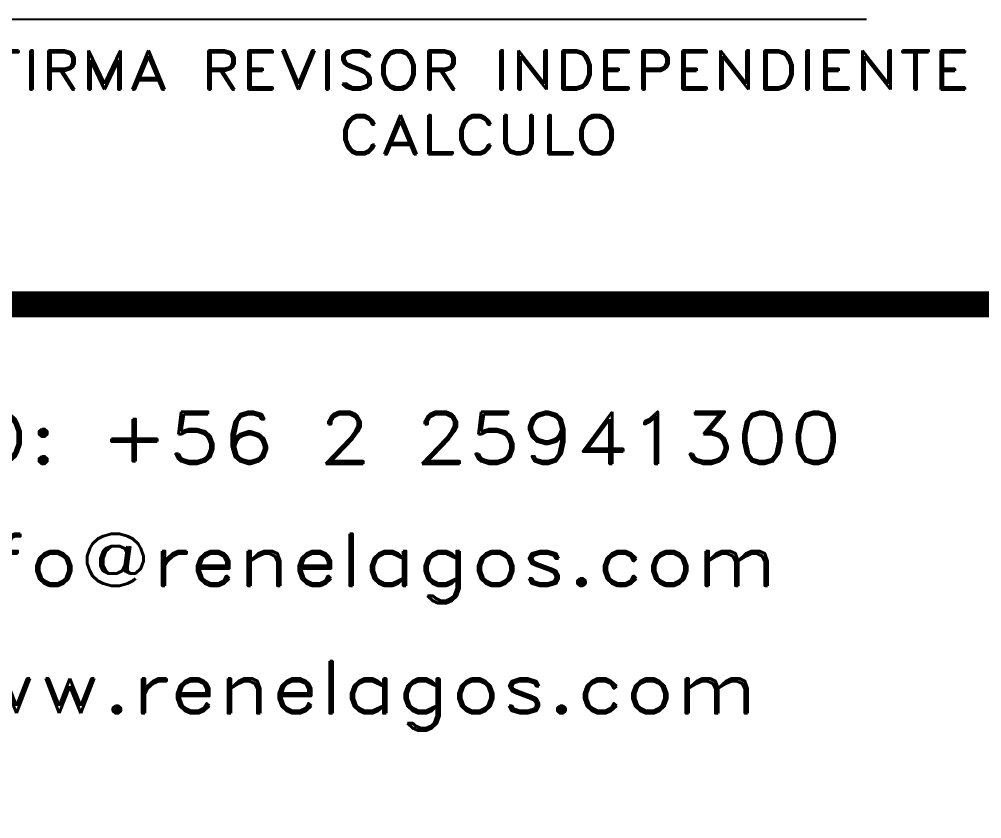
# Model space of a CAD drawing. Extents: x -58 to 5689, y 67 to 4123.
# Drawn here: x 5066.2 to 5251.1, y 270.5 to 424.1 of the extents above; entities that cross this region are included whole.
import ezdxf
from ezdxf.enums import TextEntityAlignment as Align

# ---------------------------------------------------------------- set-up
doc = ezdxf.new("R2010")
doc.units = 0
doc.header["$LTSCALE"] = 30
doc.header["$MEASUREMENT"] = 0
doc.layers.get('0').update_dxf_attribs({"linetype": 'CONTINUOUS'})
doc.layers.add('RLA-FORMATO', color=7, linetype='CONTINUOUS')
doc.layers.add('RLE-FIRMA REVISOR', color=7, linetype='CONTINUOUS')
doc.styles.add('DIREC', font='ROMAND', dxfattribs={"width": 1.2})
doc.styles.add('INGCIV', font='ROMAND', dxfattribs={"width": 1.2})
doc.styles.add('ROMAND', font='romand', dxfattribs={"height": 31.5})
doc.styles.add('ROMANS', font='romans.shx', dxfattribs={"height": 11.25})

# ---------------------------------------------------------------- blocks, each defined once
blk = doc.blocks.new('A$C459C3EB4')
at = {"layer": 'RLA-FORMATO', "color": 3, "style": 'INGCIV', "width": 1.2}
for s, p in [('FONO: +56 2 25941300', (135.41, -30.62)), ('info@renelagos.com', (156.47, -54.06)), ('www.renelagos.com   ', (155.73, -78.54))]:
    blk.add_text(s, height=9.9999, dxfattribs=at).set_placement(p)
blk = doc.blocks.new('viñeta-rl')
at = {"layer": 'RLA-FORMATO', "color": 5, "const_width": 5}
blk.add_lwpolyline([(0, 300), (-797.49, 300), (-797.49, 0)], dxfattribs=at)
blk.add_blockref('A$C459C3EB4', (-797.49, 300))
at = {"layer": 'RLA-FORMATO', "color": 4, "style": 'ROMAND'}
for tag, p in [('DESAR', (-1255.78, 233.26)), ('PRELIM', (-1123.11, 233.26)), ('PROP', (-989.64, 233.26)), ('CONST', (-823.74, 233.26))]:
    blk.add_attdef(tag, p, '', height=16, dxfattribs=at)
at = {"layer": 'RLA-FORMATO', "color": 2, "style": 'ROMANS'}
for tag, p, height in [('REVNO1', (-1394.08, 180.65), 10), ('DETNO1', (-1358.4, 180.65), 10), ('FECHA1', (-880.48, 180.65), 10), ('REVNO2', (-1394.08, 155.65), 10), ('DETNO2', (-1358.4, 155.65), 10), ('FECHA2', (-880.48, 155.65), 10), ('REVNO3', (-1394.08, 130.65), 10), ('DETNO3', (-1358.4, 130.65), 10), ('FECHA3', (-880.48, 130.65), 10), ('REVNO4', (-1394.08, 105.65), 10), ('DETNO4', (-1358.4, 105.65), 10), ('FECHA4', (-880.48, 105.65), 10), ('REVNO5', (-1394.08, 80.65), 11.25), ('DETNO5', (-1358.4, 80.65), 10), ('FECHA5', (-880.48, 80.65), 10), ('REVNO6', (-1392.27, 55.65), 10), ('DETNO6', (-1356.59, 55.65), 10), ('FECHA6', (-878.68, 55.65), 10), ('INGENIERO', (-741.07, 33.4), 10), ('DIBUJANTE', (-571.62, 33.4), 10), ('REVNO7', (-1394.08, 30.65), 10), ('DETNO7', (-1358.4, 30.65), 10), ('FECHA7', (-880.48, 30.65), 10), ('REVNO8', (-1394.08, 8.6), 10), ('DETNO8', (-1358.4, 8.6), 10), ('FECHA8', (-880.48, 8.6), 10), ('PROYECTISTA', (-740.89, 4.81), 10), ('INGENIERO', (-568.57, 4.61), 10)]:
    blk.add_attdef(tag, p, '', height=height, dxfattribs=at)
for tag, p in [('PERSNO1', (-946.61, 180.65)), ('PERSNO2', (-946.61, 155.65)), ('PERSNO3', (-946.61, 130.65)), ('PERSNO4', (-946.61, 105.65)), ('PERSNO5', (-946.61, 80.65)), ('PERSNO6', (-946.61, 55.65)), ('PERSNO7', (-946.61, 30.65)), ('PERSNO8', (-946.61, 8.6))]:
    blk.add_attdef(tag, text='', height=10, dxfattribs=at).set_placement(p, align=Align.CENTER)
at = {"layer": 'RLA-FORMATO', "color": 5, "style": 'ROMAND'}
blk.add_attdef('PROYECTO', text='', height=16.9, dxfattribs=at).set_placement((-289.17, 165.03), align=Align.MIDDLE)
for tag, p in [('TITULO1', (-567.96, 108.18)), ('TITULO2', (-567.96, 74.23))]:
    blk.add_attdef(tag, p, '', height=20, dxfattribs=at)
at = {"layer": 'RLA-FORMATO', "color": 2, "style": 'ROMANS'}
for tag, p in [('NOMARCH', (-1424.04, 5.53)), ('FECHA', (-1406.95, 5.53))]:
    blk.add_attdef(tag, p, '', height=11.25, rotation=90, dxfattribs=at)
at = {"layer": 'RLA-FORMATO', "color": 5, "style": 'ROMAND', "width": 0.967839}
blk.add_attdef('NUMERO', text='', height=24, dxfattribs=at).set_placement((-290.27, 13.33), (-62.41, 13.33), align=Align.FIT)
at = {"layer": 'RLA-FORMATO', "color": 5, "style": 'ROMAND', "flags": 12}
blk.add_attdef('REVISION', text='', height=24, dxfattribs=at).set_placement((-24.5, 25.33), align=Align.MIDDLE)

msp = doc.modelspace()

# ---------------------------------------------------------------- linework, layer by layer
at = {"layer": 'RLE-FIRMA REVISOR', "color": 2, "linetype": 'Continuous'}
msp.add_line((4948.6, 424.08), (5228.951, 424.08), dxfattribs=at)

# ---------------------------------------------------------------- block references
at = {"layer": 'RLA-FORMATO', "xscale": 1.00001000010004, "yscale": 1.00001000010004, "zscale": 1.00001000010004}
msp.add_blockref('viñeta-rl', (5686.902, 69.319), dxfattribs=at)

# ---------------------------------------------------------------- texts
at = {"layer": 'RLE-FIRMA REVISOR', "color": 3, "linetype": 'Continuous', "insert": (4980.292, 418.083), "char_height": 7.46948, "attachment_point": 1, "style": 'DIREC'}
msp.add_mtext_dynamic_manual_height_columns('\\pxqc;FIRMA REVISOR INDEPENDIENTE\\PCALCULO', width=348.31232, gutter_width=56, heights=[-19.919], dxfattribs=at)

doc.saveas('drawing.dxf')
